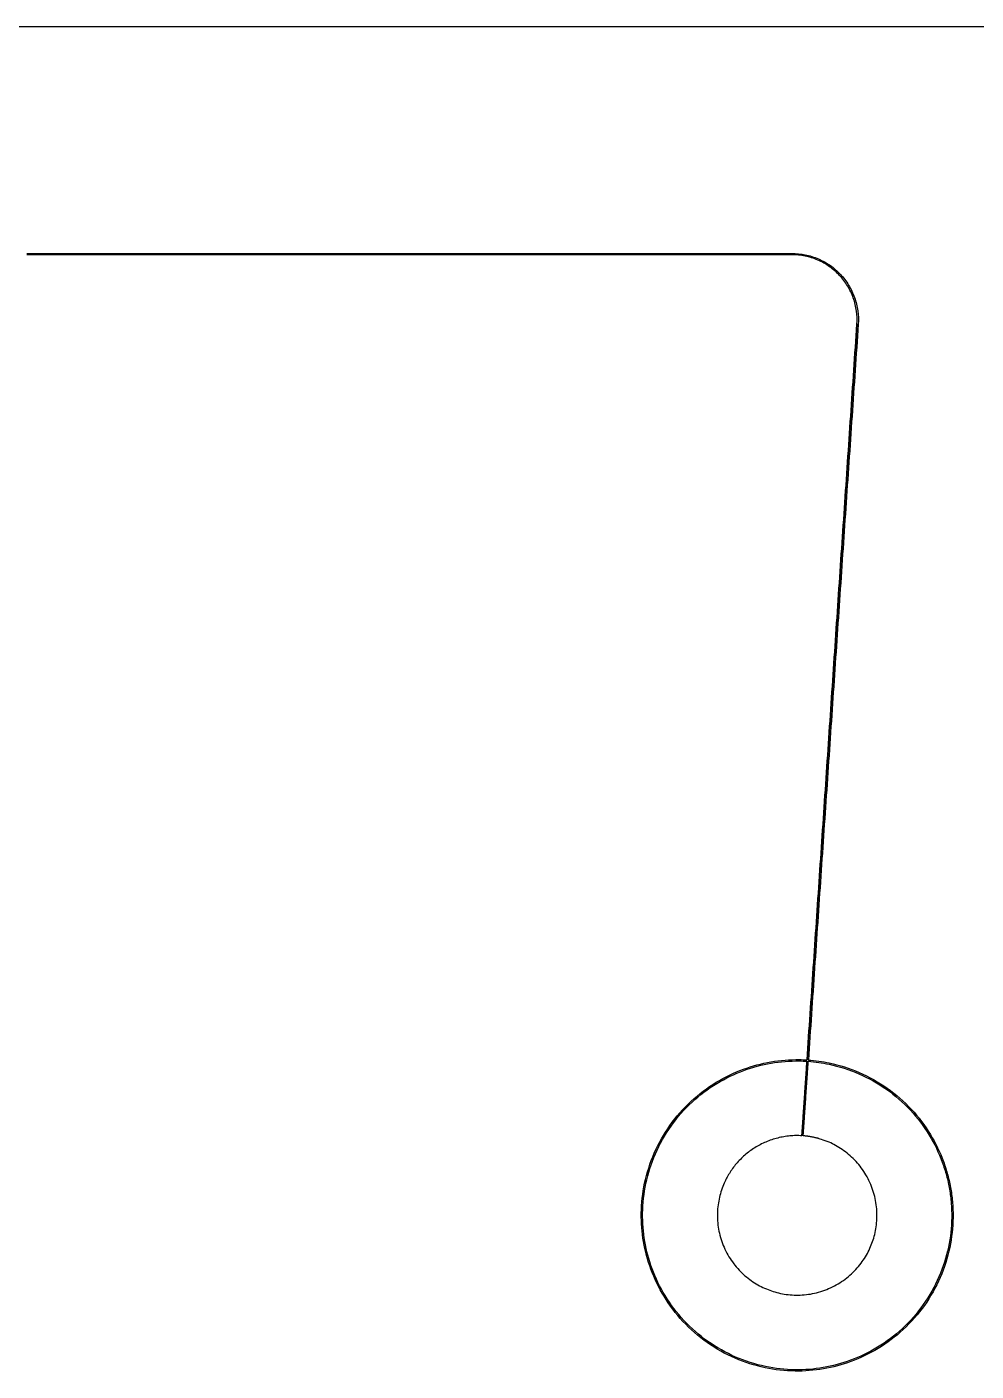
# Model space of a CAD drawing. Header units: inches. Extents: x -37.5 to 58.1, y -26.7 to 54.4.
# Drawn here: x -26.592 to -23.752, y 29.391 to 33.416 of the extents above; entities that cross this region are included whole.
import ezdxf

# ---------------------------------------------------------------- set-up
doc = ezdxf.new("R2010")
doc.units = ezdxf.units.IN
doc.header["$MEASUREMENT"] = 0
doc.layers.add('cut clear acryl', color=1, linetype='Continuous', true_color=0xfb0007)
doc.layers.add('etch clear acryl', color=18, linetype='Continuous', true_color=0x000000)

msp = doc.modelspace()

# ---------------------------------------------------------------- linework, layer by layer
at = {"layer": 'cut clear acryl'}
msp.add_open_spline([(-21.0804, 33.4161), (-27.8223, 33.4161), (-34.5642, 33.4161)], degree=2, dxfattribs=at)
at = {"layer": 'etch clear acryl'}
for points in [[(-26.5918, 32.7378), (-25.4473, 32.7378), (-24.3027, 32.7378)], [(-24.3027, 32.7338), (-25.4473, 32.7338), (-26.5918, 32.7338)], [(-24.2575, 30.3227), (-24.1829, 31.4242), (-24.1083, 32.5258)], [(-24.1083, 32.5258), (-24.1829, 31.4242), (-24.2575, 30.3227)], [(-24.2575, 30.3227), (-24.1829, 31.4242), (-24.1083, 32.5258)], [(-24.1043, 32.5255), (-24.179, 31.424), (-24.2536, 30.3224)], [(-24.2729, 30.0956), (-24.2653, 30.2072), (-24.2577, 30.3187)], [(-24.2577, 30.3187), (-24.2653, 30.2072), (-24.2729, 30.0956)], [(-24.2577, 30.3187), (-24.2653, 30.2072), (-24.2729, 30.0956)], [(-24.2689, 30.0953), (-24.2614, 30.2069), (-24.2538, 30.3185)]]:
    msp.add_open_spline(points, degree=2, dxfattribs=at)
for points, knots in [([(-24.3027, 32.7378), (-24.2893, 32.7378), (-24.2621, 32.735), (-24.223, 32.7226), (-24.1872, 32.7025), (-24.1565, 32.6757), (-24.1318, 32.6432), (-24.1141, 32.6061), (-24.1044, 32.5662), (-24.1034, 32.5389), (-24.1043, 32.5255)], [500.341389, 500.341389, 500.341389, 500.341389, 501.354548, 502.38941, 503.424272, 504.437432, 505.450592, 506.485454, 507.520316, 508.533475, 508.533475, 508.533475, 508.533475]), ([(-24.1083, 32.5258), (-24.1074, 32.5389), (-24.1078, 32.5522), (-24.1096, 32.5652), (-24.1114, 32.5785), (-24.1146, 32.5917), (-24.1191, 32.6043), (-24.1236, 32.617), (-24.1294, 32.6292), (-24.1365, 32.6407), (-24.1433, 32.6519), (-24.1513, 32.6624), (-24.1603, 32.672), (-24.1693, 32.6816), (-24.1793, 32.6903), (-24.19, 32.698), (-24.201, 32.7057), (-24.2128, 32.7124), (-24.2251, 32.7177), (-24.2374, 32.7231), (-24.2503, 32.7272), (-24.2635, 32.7299), (-24.2764, 32.7325), (-24.2895, 32.7338), (-24.3027, 32.7338)], [807.331544, 807.331544, 807.331544, 807.331544, 808.336288, 808.336288, 808.336288, 809.362631, 809.362631, 809.362631, 810.388975, 810.388975, 810.388975, 811.393712, 811.393712, 811.393712, 812.398452, 812.398452, 812.398452, 813.424796, 813.424796, 813.424796, 814.45114, 814.45114, 814.45114, 815.455881, 815.455881, 815.455881, 815.455881]), ([(-23.8273, 29.9358), (-23.8249, 29.9218), (-23.8232, 29.9077), (-23.8221, 29.8935), (-23.821, 29.8793), (-23.8205, 29.8651), (-23.8207, 29.8509), (-23.8211, 29.8207), (-23.8244, 29.7906), (-23.8307, 29.7611), (-23.8371, 29.7304), (-23.8467, 29.7003), (-23.8592, 29.6715), (-23.872, 29.642), (-23.8878, 29.6139), (-23.9064, 29.5878), (-23.9249, 29.5616), (-23.9462, 29.5373), (-23.9697, 29.5155), (-23.9927, 29.4941), (-24.0179, 29.4751), (-24.0447, 29.4587), (-24.0705, 29.4431), (-24.0978, 29.4299), (-24.1261, 29.4195), (-24.1528, 29.4097), (-24.1804, 29.4023), (-24.2084, 29.3975), (-24.2364, 29.3927), (-24.2649, 29.3905), (-24.2934, 29.3909), (-24.3235, 29.3913), (-24.3536, 29.3946), (-24.3831, 29.4008), (-24.4139, 29.4073), (-24.444, 29.4169), (-24.4728, 29.4294), (-24.5022, 29.4422), (-24.5303, 29.458), (-24.5565, 29.4766), (-24.5827, 29.4951), (-24.6069, 29.5163), (-24.6288, 29.5398), (-24.6502, 29.5629), (-24.6692, 29.588), (-24.6855, 29.6149), (-24.7012, 29.6407), (-24.7143, 29.6679), (-24.7248, 29.6963), (-24.7346, 29.7229), (-24.7419, 29.7505), (-24.7467, 29.7786), (-24.7515, 29.8066), (-24.7538, 29.8351), (-24.7534, 29.8635), (-24.753, 29.8937), (-24.7496, 29.9238), (-24.7434, 29.9533), (-24.7369, 29.9841), (-24.7273, 30.0141), (-24.7148, 30.043), (-24.7021, 30.0724), (-24.6862, 30.1005), (-24.6677, 30.1267), (-24.6492, 30.1529), (-24.6279, 30.1771), (-24.6044, 30.199), (-24.5814, 30.2203), (-24.5562, 30.2394), (-24.5294, 30.2557), (-24.5036, 30.2714), (-24.4763, 30.2845), (-24.448, 30.2949), (-24.4213, 30.3048), (-24.3937, 30.3121), (-24.3657, 30.3169), (-24.3376, 30.3217), (-24.3091, 30.3239), (-24.2807, 30.3236), (-24.273, 30.3235), (-24.2652, 30.3232), (-24.2575, 30.3227)], [580.394924, 580.394924, 580.394924, 580.394924, 581.479066, 581.479066, 581.479066, 582.563307, 582.563307, 582.563307, 584.864747, 584.864747, 584.864747, 587.262567, 587.262567, 587.262567, 589.711548, 589.711548, 589.711548, 592.160618, 592.160618, 592.160618, 594.558372, 594.558372, 594.558372, 596.859924, 596.859924, 596.859924, 599.030543, 599.030543, 599.030543, 601.201125, 601.201125, 601.201125, 603.502629, 603.502629, 603.502629, 605.900451, 605.900451, 605.900451, 608.349431, 608.349431, 608.349431, 610.798502, 610.798502, 610.798502, 613.196255, 613.196255, 613.196255, 615.497807, 615.497807, 615.497807, 617.668425, 617.668425, 617.668425, 619.839007, 619.839007, 619.839007, 622.140511, 622.140511, 622.140511, 624.538333, 624.538333, 624.538333, 626.987314, 626.987314, 626.987314, 629.436385, 629.436385, 629.436385, 631.834138, 631.834138, 631.834138, 634.135689, 634.135689, 634.135689, 636.306307, 636.306307, 636.306307, 638.47689, 638.47689, 638.47689, 639.06813, 639.06813, 639.06813, 639.06813]), ([(-23.8312, 29.9352), (-23.8288, 29.9213), (-23.8271, 29.9073), (-23.826, 29.8932), (-23.8249, 29.8792), (-23.8244, 29.865), (-23.8246, 29.8509), (-23.825, 29.821), (-23.8283, 29.7912), (-23.8345, 29.7619), (-23.8409, 29.7314), (-23.8504, 29.7016), (-23.8628, 29.673), (-23.8755, 29.6439), (-23.8912, 29.616), (-23.9096, 29.59), (-23.928, 29.5641), (-23.949, 29.54), (-23.9723, 29.5184), (-23.9952, 29.4972), (-24.0201, 29.4783), (-24.0468, 29.4621), (-24.0723, 29.4466), (-24.0994, 29.4335), (-24.1274, 29.4232), (-24.1539, 29.4135), (-24.1813, 29.4061), (-24.2091, 29.4014), (-24.2369, 29.3966), (-24.2651, 29.3944), (-24.2933, 29.3948), (-24.3232, 29.3952), (-24.3531, 29.3985), (-24.3823, 29.4047), (-24.4128, 29.4111), (-24.4426, 29.4206), (-24.4712, 29.433), (-24.5004, 29.4457), (-24.5283, 29.4614), (-24.5542, 29.4798), (-24.5802, 29.4981), (-24.6042, 29.5192), (-24.6259, 29.5425), (-24.6471, 29.5654), (-24.666, 29.5903), (-24.6822, 29.6169), (-24.6977, 29.6425), (-24.7107, 29.6695), (-24.7211, 29.6976), (-24.7308, 29.7241), (-24.7381, 29.7514), (-24.7429, 29.7793), (-24.7476, 29.8071), (-24.7498, 29.8353), (-24.7494, 29.8635), (-24.749, 29.8934), (-24.7457, 29.9232), (-24.7396, 29.9525), (-24.7331, 29.983), (-24.7236, 30.0128), (-24.7112, 30.0414), (-24.6986, 30.0706), (-24.6829, 30.0984), (-24.6645, 30.1244), (-24.6461, 30.1504), (-24.625, 30.1744), (-24.6017, 30.1961), (-24.5789, 30.2173), (-24.5539, 30.2362), (-24.5273, 30.2523), (-24.5018, 30.2679), (-24.4747, 30.2809), (-24.4466, 30.2912), (-24.4202, 30.301), (-24.3928, 30.3083), (-24.365, 30.313), (-24.3372, 30.3178), (-24.309, 30.32), (-24.2808, 30.3196), (-24.2731, 30.3195), (-24.2654, 30.3192), (-24.2577, 30.3187)], [-93.671649, -93.671649, -93.671649, -93.671649, -92.592409, -92.592409, -92.592409, -91.513169, -91.513169, -91.513169, -89.225001, -89.225001, -89.225001, -86.841388, -86.841388, -86.841388, -84.407012, -84.407012, -84.407012, -81.972637, -81.972637, -81.972637, -79.589023, -79.589023, -79.589023, -77.300856, -77.300856, -77.300856, -75.142376, -75.142376, -75.142376, -72.983896, -72.983896, -72.983896, -70.695728, -70.695728, -70.695728, -68.312115, -68.312115, -68.312115, -65.877739, -65.877739, -65.877739, -63.443364, -63.443364, -63.443364, -61.05975, -61.05975, -61.05975, -58.771583, -58.771583, -58.771583, -56.613103, -56.613103, -56.613103, -54.454623, -54.454623, -54.454623, -52.166455, -52.166455, -52.166455, -49.782842, -49.782842, -49.782842, -47.348466, -47.348466, -47.348466, -44.914091, -44.914091, -44.914091, -42.530477, -42.530477, -42.530477, -40.24231, -40.24231, -40.24231, -38.08383, -38.08383, -38.08383, -35.92535, -35.92535, -35.92535, -35.33796, -35.33796, -35.33796, -35.33796]), ([(-24.2538, 30.3185), (-24.233, 30.317), (-24.1813, 30.3097), (-24.101, 30.2841), (-24.0179, 30.2374), (-23.9463, 30.1746), (-23.89, 30.1001), (-23.8572, 30.0321), (-23.8396, 29.9767), (-23.8336, 29.9491), (-23.8312, 29.9352)], [-109.354627, -109.354627, -109.354627, -109.354627, -107.754274, -105.370661, -102.936285, -100.50191, -98.118296, -95.830129, -94.750889, -93.671649, -93.671649, -93.671649, -93.671649]), ([(-24.2536, 30.3224), (-24.2325, 30.3209), (-24.2116, 30.3179), (-24.1909, 30.3136), (-24.1602, 30.3071), (-24.1301, 30.2975), (-24.1013, 30.285), (-24.0719, 30.2722), (-24.0438, 30.2564), (-24.0176, 30.2379), (-23.9914, 30.2193), (-23.9671, 30.1981), (-23.9453, 30.1746), (-23.9239, 30.1516), (-23.9049, 30.1264), (-23.8885, 30.0995), (-23.8729, 30.0738), (-23.8597, 30.0465), (-23.8493, 30.0182), (-23.8444, 30.0048), (-23.8401, 29.9913), (-23.8364, 29.9775), (-23.8328, 29.9638), (-23.8297, 29.9499), (-23.8273, 29.9358)], [564.621285, 564.621285, 564.621285, 564.621285, 566.231392, 566.231392, 566.231392, 568.629214, 568.629214, 568.629214, 571.078195, 571.078195, 571.078195, 573.527266, 573.527266, 573.527266, 575.925018, 575.925018, 575.925018, 578.226503, 578.226503, 578.226503, 579.310709, 579.310709, 579.310709, 580.394924, 580.394924, 580.394924, 580.394924])]:
    msp.add_open_spline(points, degree=3, knots=knots, dxfattribs=at)
msp.add_rational_spline([(-24.2729, 30.0956), (-24.4492, 30.1061), (-24.5108, 29.9405), (-24.5941, 29.7167), (-24.3703, 29.6334), (-24.1465, 29.5501), (-24.0632, 29.7739), (-23.98, 29.9977), (-24.2038, 30.081), (-24.2353, 30.0928), (-24.2689, 30.0953)], [0.906583360408, 0.765428142926, 1, 0.707106781187, 1, 0.707106781187, 1, 0.707106781187, 1, 0.944780812396, 0.910382582628], degree=2, knots=[-29.656951, -29.656951, -29.656951, -27.987819, -27.987819, -25.903692, -25.903692, -23.819566, -23.819566, -21.735439, -21.735439, -21.342519, -21.342519, -21.342519], dxfattribs=at)

doc.saveas('drawing.dxf')
